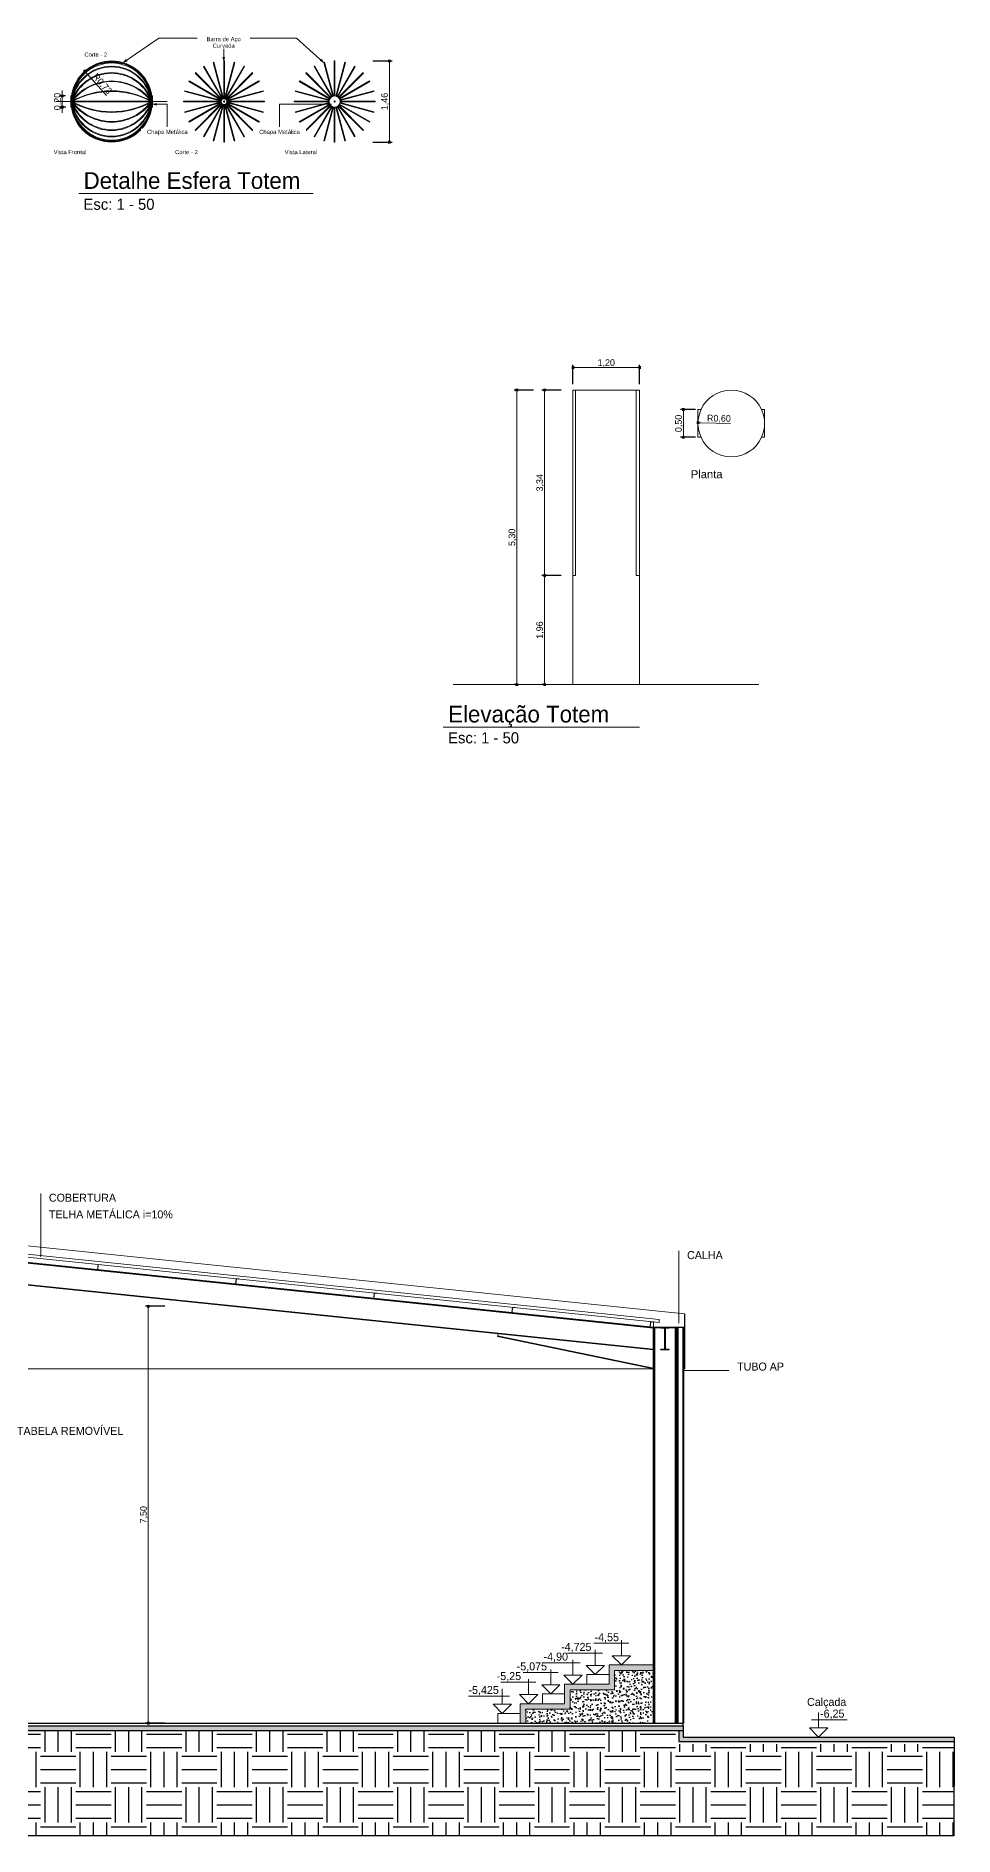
# Model space of a CAD drawing. Header units: millimetres. Extents: x 3006 to 6000, y 1661 to 3774.
# Drawn here: x 3915.96 to 3932.49, y 1800.54 to 1832.92 of the extents above; entities that cross this region are included whole.
import ezdxf

# ---------------------------------------------------------------- set-up
doc = ezdxf.new("R2010")
doc.units = ezdxf.units.MM
doc.header["$LTSCALE"] = 10
for name, color, linetype, lineweight in [('.10', 200, 'Continuous', 9), ('.15', 150, 'Continuous', 15), ('.20', 130, 'Continuous', 20), ('.25', 70, 'Continuous', 25), ('.40', 20, 'Continuous', 40), ('A-----TEP', 2, 'Continuous', 9), ('COTAS', 230, 'Continuous', 15), ('MARCAÇÕES', 230, 'Continuous', 15)]:
    doc.layers.add(name, color=color, linetype=linetype, lineweight=lineweight)
for name, color, linetype in [('.20 hachura', 185, 'Continuous'), ('ARQ-PIS', 11, 'Continuous'), ('ARQ-STR-CON', 7, 'Continuous'), ('ARQ-STR-MET', 3, 'Continuous'), ('ARQ-STR-MET-VIS', 153, 'Continuous'), ('Escrita', 34, 'Continuous')]:
    doc.layers.add(name, color=color, linetype=linetype)
doc.layers.add('Verde', color=7, linetype='Continuous', true_color=0x136734)
doc.styles.add('Texto Wilian', font='himalaya.ttf')
doc.dimstyles.new('Cota 1-75 Exter WMJ', dxfattribs={"dimtxt": 0.12, "dimasz": 0.05, "dimexe": 0.05, "dimexo": 0.1, "dimgap": 0.002, "dimtad": 1, "dimzin": 1, "dimtxsty": 'Texto Wilian', "dimblk": 'BOXFILLED', "dimcen": 2.5, "dimclrd": 230, "dimclre": 230, "dimclrt": 104, "dimazin": 0, "dimtfac": 1, "dimtix": 1, "dimtmove": 0, "dimatfit": 3, "dimfxl": 0.3, "dimfxlon": 1, "dimlwd": 20, "dimarcsym": 1})

# ---------------------------------------------------------------- blocks, each defined once
blk = doc.blocks.new('W410X46')
at = {"layer": 'ARQ-STR-MET'}
for p, q in [((0.0112, 0.07), (0, 0.07)), ((0, 0.07), (0, -0.07)), ((0.0112, 0.0035), (0.0112, 0.07)), ((0.3918, 0.0035), (0.0112, 0.0035)), ((0.403, 0.07), (0.3918, 0.07)), ((0.3918, 0.07), (0.3918, 0.0035)), ((0.403, -0.07), (0.403, 0.07)), ((0, -0.07), (0.0112, -0.07)), ((0.0112, -0.07), (0.0112, -0.0035)), ((0.0112, -0.0035), (0.3918, -0.0035)), ((0.3918, -0.0035), (0.3918, -0.07)), ((0.3918, -0.07), (0.403, -0.07))]:
    blk.add_line(p, q, dxfattribs=at)
blk = doc.blocks.new('_BoxFilled')
at = {"color": 0, "linetype": 'ByBlock', "lineweight": -2}
blk.add_line((-0.5, 0), (-1, 0), dxfattribs=at)
at = {"color": 0, "linetype": 'ByBlock'}
blk.add_solid([(-0.5, 0.5), (0.5, 0.5), (-0.5, -0.5), (0.5, -0.5)], dxfattribs=at)
blk = doc.blocks.new('*D504')
at = {"layer": 'COTAS', "color": 230, "lineweight": -2, "transparency": 16777216}
for p, q in [((3918.285, 1810.067), (3917.935, 1810.067)), ((3918.285, 1802.567), (3917.935, 1802.567))]:
    blk.add_line(p, q, dxfattribs=at)
at = {"layer": 'COTAS', "color": 230, "linetype": 'Continuous', "lineweight": 20, "transparency": 16777216}
blk.add_line((3917.985, 1802.617), (3917.985, 1810.017), dxfattribs=at)
at = {"layer": 'Defpoints', "color": 0, "transparency": 16777216}
for p in [(3917.985, 1810.067), (3919.485, 1810.067), (3919.485, 1802.567)]:
    blk.add_point(p, dxfattribs=at)
at = {"layer": 'COTAS', "color": 230, "lineweight": 20, "transparency": 16777216, "xscale": 0.05, "yscale": 0.05, "zscale": 0.05}
for p, rotation in [((3917.985, 1810.067), 90), ((3917.985, 1802.567), 270)]:
    blk.add_blockref('_BoxFilled', p, dxfattribs=dict(at, rotation=rotation))
at = {"layer": 'COTAS', "color": 104, "transparency": 16777216, "insert": (3917.908, 1806.317), "char_height": 0.12, "attachment_point": 5, "rotation": 90, "style": 'Texto Wilian'}
blk.add_mtext('7,50', dxfattribs=at)
blk = doc.blocks.new('*D770')
at = {"layer": 'COTAS', "color": 230, "lineweight": -2, "ltscale": 0.005, "transparency": 16777216}
for p, q in [((3916.491, 1831.843), (3916.384, 1831.843)), ((3916.501, 1831.643), (3916.384, 1831.643))]:
    blk.add_line(p, q, dxfattribs=at)
at = {"layer": 'COTAS', "color": 230, "linetype": 'Continuous', "lineweight": 20, "ltscale": 0.005, "transparency": 16777216}
for p, q in [((3916.434, 1831.893), (3916.434, 1831.943)), ((3916.434, 1831.643), (3916.434, 1831.843)), ((3916.434, 1831.593), (3916.434, 1831.543))]:
    blk.add_line(p, q, dxfattribs=at)
at = {"layer": 'Defpoints', "color": 0, "ltscale": 0.005, "transparency": 16777216}
for p in [(3916.434, 1831.843), (3916.591, 1831.843), (3916.601, 1831.643)]:
    blk.add_point(p, dxfattribs=at)
at = {"layer": 'COTAS', "color": 230, "lineweight": 20, "ltscale": 0.005, "transparency": 16777216, "xscale": 0.05, "yscale": 0.05, "zscale": 0.05}
for p, rotation in [((3916.434, 1831.843), 270), ((3916.434, 1831.643), 90)]:
    blk.add_blockref('_BoxFilled', p, dxfattribs=dict(at, rotation=rotation))
at = {"layer": 'COTAS', "color": 104, "ltscale": 0.005, "transparency": 16777216, "insert": (3916.357, 1831.743), "char_height": 0.12, "width": 0.5209, "attachment_point": 5, "rotation": 90, "style": 'Texto Wilian'}
blk.add_mtext('0,20', dxfattribs=at)
blk = doc.blocks.new('*D771')
at = {"layer": 'COTAS', "color": 230, "linetype": 'Continuous', "lineweight": 20, "ltscale": 0.005, "transparency": 16777216}
blk.add_line((3917.23, 1831.85), (3916.875, 1832.253), dxfattribs=at)
at = {"layer": 'Defpoints', "color": 0, "ltscale": 0.005, "transparency": 16777216}
for p in [(3916.842, 1832.291), (3917.325, 1831.743)]:
    blk.add_point(p, dxfattribs=at)
at = {"layer": 'COTAS', "color": 230, "lineweight": 20, "ltscale": 0.005, "transparency": 16777216, "xscale": 0.05, "yscale": 0.05, "zscale": 0.05, "rotation": 131.3899026238856}
blk.add_blockref('_BoxFilled', (3916.842, 1832.291), dxfattribs=at)
at = {"layer": 'COTAS', "color": 104, "ltscale": 0.005, "transparency": 16777216, "insert": (3917.15, 1832.057), "char_height": 0.12, "width": 0.5209, "attachment_point": 5, "rotation": 311.3899, "style": 'Texto Wilian'}
blk.add_mtext('R0,73', dxfattribs=at)
blk = doc.blocks.new('*D772')
at = {"layer": 'COTAS', "color": 230, "lineweight": -2, "ltscale": 0.005, "transparency": 16777216}
for p, q in [((3922.025, 1832.473), (3922.375, 1832.473)), ((3922.025, 1831.012), (3922.375, 1831.012))]:
    blk.add_line(p, q, dxfattribs=at)
at = {"layer": 'COTAS', "color": 230, "linetype": 'Continuous', "lineweight": 20, "ltscale": 0.005, "transparency": 16777216}
blk.add_line((3922.325, 1831.062), (3922.325, 1832.423), dxfattribs=at)
at = {"layer": 'Defpoints', "color": 0, "ltscale": 0.005, "transparency": 16777216}
for p in [(3921.345, 1832.473), (3922.325, 1832.473), (3921.345, 1831.012)]:
    blk.add_point(p, dxfattribs=at)
at = {"layer": 'COTAS', "color": 230, "lineweight": 20, "ltscale": 0.005, "transparency": 16777216, "xscale": 0.05, "yscale": 0.05, "zscale": 0.05}
for p, rotation in [((3922.325, 1832.473), 90), ((3922.325, 1831.012), 270)]:
    blk.add_blockref('_BoxFilled', p, dxfattribs=dict(at, rotation=rotation))
at = {"layer": 'COTAS', "color": 104, "ltscale": 0.005, "transparency": 16777216, "insert": (3922.248, 1831.743), "char_height": 0.12, "width": 0.5209, "attachment_point": 5, "rotation": 90, "style": 'Texto Wilian'}
blk.add_mtext('1,46', dxfattribs=at)
blk = doc.blocks.new('*D773')
at = {"layer": 'COTAS', "color": 230, "lineweight": -2, "ltscale": 0.005, "transparency": 16777216}
for p, q in [((3924.919, 1826.552), (3924.569, 1826.552)), ((3924.625, 1821.252), (3924.569, 1821.252))]:
    blk.add_line(p, q, dxfattribs=at)
at = {"layer": 'COTAS', "color": 230, "linetype": 'Continuous', "lineweight": 20, "ltscale": 0.005, "transparency": 16777216}
blk.add_line((3924.619, 1826.502), (3924.619, 1821.302), dxfattribs=at)
at = {"layer": 'Defpoints', "color": 0, "ltscale": 0.005, "transparency": 16777216}
for p in [(3925.63, 1826.552), (3924.619, 1821.252), (3924.725, 1821.252)]:
    blk.add_point(p, dxfattribs=at)
at = {"layer": 'COTAS', "color": 230, "lineweight": 20, "ltscale": 0.005, "transparency": 16777216, "xscale": 0.05, "yscale": 0.05, "zscale": 0.05}
for p, rotation in [((3924.619, 1826.552), 90), ((3924.619, 1821.252), 270)]:
    blk.add_blockref('_BoxFilled', p, dxfattribs=dict(at, rotation=rotation))
at = {"layer": 'COTAS', "color": 104, "ltscale": 0.005, "transparency": 16777216, "insert": (3924.542, 1823.902), "char_height": 0.12, "width": 1.30224, "attachment_point": 5, "rotation": 90, "style": 'Texto Wilian'}
blk.add_mtext('5,30', dxfattribs=at)
blk = doc.blocks.new('*D774')
at = {"layer": 'COTAS', "color": 230, "lineweight": -2, "ltscale": 0.005, "transparency": 16777216}
for p, q in [((3925.419, 1826.552), (3925.069, 1826.552)), ((3925.419, 1823.215), (3925.069, 1823.215))]:
    blk.add_line(p, q, dxfattribs=at)
at = {"layer": 'COTAS', "color": 230, "linetype": 'Continuous', "lineweight": 20, "ltscale": 0.005, "transparency": 16777216}
blk.add_line((3925.119, 1826.502), (3925.119, 1823.265), dxfattribs=at)
at = {"layer": 'Defpoints', "color": 0, "ltscale": 0.005, "transparency": 16777216}
for p in [(3925.63, 1826.552), (3925.119, 1823.215), (3925.63, 1823.215)]:
    blk.add_point(p, dxfattribs=at)
at = {"layer": 'COTAS', "color": 230, "lineweight": 20, "ltscale": 0.005, "transparency": 16777216, "xscale": 0.05, "yscale": 0.05, "zscale": 0.05}
for p, rotation in [((3925.119, 1826.552), 90), ((3925.119, 1823.215), 270)]:
    blk.add_blockref('_BoxFilled', p, dxfattribs=dict(at, rotation=rotation))
at = {"layer": 'COTAS', "color": 104, "ltscale": 0.005, "transparency": 16777216, "insert": (3925.042, 1824.884), "char_height": 0.12, "width": 1.30224, "attachment_point": 5, "rotation": 90, "style": 'Texto Wilian'}
blk.add_mtext('3,34', dxfattribs=at)
blk = doc.blocks.new('*D775')
at = {"layer": 'COTAS', "color": 230, "lineweight": -2, "ltscale": 0.005, "transparency": 16777216}
for p, q in [((3925.419, 1823.215), (3925.069, 1823.215)), ((3925.125, 1821.252), (3925.069, 1821.252))]:
    blk.add_line(p, q, dxfattribs=at)
at = {"layer": 'COTAS', "color": 230, "linetype": 'Continuous', "lineweight": 20, "ltscale": 0.005, "transparency": 16777216}
blk.add_line((3925.119, 1823.165), (3925.119, 1821.302), dxfattribs=at)
at = {"layer": 'Defpoints', "color": 0, "ltscale": 0.005, "transparency": 16777216}
for p in [(3925.63, 1823.215), (3925.119, 1821.252), (3925.225, 1821.252)]:
    blk.add_point(p, dxfattribs=at)
at = {"layer": 'COTAS', "color": 230, "lineweight": 20, "ltscale": 0.005, "transparency": 16777216, "xscale": 0.05, "yscale": 0.05, "zscale": 0.05}
for p, rotation in [((3925.119, 1823.215), 90), ((3925.119, 1821.252), 270)]:
    blk.add_blockref('_BoxFilled', p, dxfattribs=dict(at, rotation=rotation))
at = {"layer": 'COTAS', "color": 104, "ltscale": 0.005, "transparency": 16777216, "insert": (3925.042, 1822.234), "char_height": 0.12, "width": 1.30224, "attachment_point": 5, "rotation": 90, "style": 'Texto Wilian'}
blk.add_mtext('1,96', dxfattribs=at)
blk = doc.blocks.new('*D776')
at = {"layer": 'COTAS', "color": 230, "lineweight": -2, "ltscale": 0.005, "transparency": 16777216}
for p, q in [((3925.63, 1826.658), (3925.63, 1827.008)), ((3926.83, 1826.658), (3926.83, 1827.008))]:
    blk.add_line(p, q, dxfattribs=at)
at = {"layer": 'COTAS', "color": 230, "linetype": 'Continuous', "lineweight": 20, "ltscale": 0.005, "transparency": 16777216}
blk.add_line((3925.68, 1826.958), (3926.78, 1826.958), dxfattribs=at)
at = {"layer": 'Defpoints', "color": 0, "ltscale": 0.005, "transparency": 16777216}
for p in [(3926.83, 1826.958), (3925.63, 1826.552), (3926.83, 1826.552)]:
    blk.add_point(p, dxfattribs=at)
at = {"layer": 'COTAS', "color": 230, "lineweight": 20, "ltscale": 0.005, "transparency": 16777216, "xscale": 0.05, "yscale": 0.05, "zscale": 0.05, "rotation": 180}
blk.add_blockref('_BoxFilled', (3925.63, 1826.958), dxfattribs=at)
at = {"layer": 'COTAS', "color": 230, "lineweight": 20, "ltscale": 0.005, "transparency": 16777216, "xscale": 0.05, "yscale": 0.05, "zscale": 0.05}
blk.add_blockref('_BoxFilled', (3926.83, 1826.958), dxfattribs=at)
at = {"layer": 'COTAS', "color": 104, "ltscale": 0.005, "transparency": 16777216, "insert": (3926.23, 1827.035), "char_height": 0.12, "width": 1.30224, "attachment_point": 5, "style": 'Texto Wilian'}
blk.add_mtext('1,20', dxfattribs=at)
blk = doc.blocks.new('*D777')
at = {"layer": 'COTAS', "color": 230, "lineweight": -2, "ltscale": 0.005, "transparency": 16777216}
for p, q in [((3927.836, 1826.202), (3927.568, 1826.202)), ((3927.836, 1825.702), (3927.568, 1825.702))]:
    blk.add_line(p, q, dxfattribs=at)
at = {"layer": 'COTAS', "color": 230, "linetype": 'Continuous', "lineweight": 20, "ltscale": 0.005, "transparency": 16777216}
blk.add_line((3927.618, 1826.152), (3927.618, 1825.752), dxfattribs=at)
at = {"layer": 'Defpoints', "color": 0, "ltscale": 0.005, "transparency": 16777216}
for p in [(3927.936, 1826.202), (3927.618, 1825.702), (3927.936, 1825.702)]:
    blk.add_point(p, dxfattribs=at)
at = {"layer": 'COTAS', "color": 230, "lineweight": 20, "ltscale": 0.005, "transparency": 16777216, "xscale": 0.05, "yscale": 0.05, "zscale": 0.05}
for p, rotation in [((3927.618, 1826.202), 90), ((3927.618, 1825.702), 270)]:
    blk.add_blockref('_BoxFilled', p, dxfattribs=dict(at, rotation=rotation))
at = {"layer": 'COTAS', "color": 104, "ltscale": 0.005, "transparency": 16777216, "insert": (3927.541, 1825.952), "char_height": 0.12, "width": 1.30224, "attachment_point": 5, "rotation": 90, "style": 'Texto Wilian'}
blk.add_mtext('0,50', dxfattribs=at)
blk = doc.blocks.new('*D778')
at = {"layer": 'COTAS', "color": 230, "linetype": 'Continuous', "lineweight": 20, "ltscale": 0.005, "transparency": 16777216}
blk.add_line((3928.468, 1825.953), (3927.931, 1825.965), dxfattribs=at)
at = {"layer": 'Defpoints', "color": 0, "ltscale": 0.005, "transparency": 16777216}
for p in [(3927.881, 1825.966), (3928.481, 1825.952)]:
    blk.add_point(p, dxfattribs=at)
at = {"layer": 'COTAS', "color": 230, "lineweight": 20, "ltscale": 0.005, "transparency": 16777216, "xscale": 0.05, "yscale": 0.05, "zscale": 0.05, "rotation": 178.6961051940499}
blk.add_blockref('_BoxFilled', (3927.881, 1825.966), dxfattribs=at)
at = {"layer": 'COTAS', "color": 104, "ltscale": 0.005, "transparency": 16777216, "insert": (3928.258, 1826.034), "char_height": 0.12, "width": 1.30224, "attachment_point": 5, "rotation": 358.6961, "style": 'Texto Wilian'}
blk.add_mtext('R0,60', dxfattribs=at)

msp = doc.modelspace()

# ---------------------------------------------------------------- hatches: boundary and pattern name
at = {"layer": '.20 hachura'}
h = msp.add_hatch(color=185, dxfattribs=at)
h.dxf.hatch_style = 1
h.paths.add_polyline_path([(3926.28, 1803.617), (3927.08, 1803.617), (3927.08, 1803.517), (3926.38, 1803.517), (3926.38, 1803.167), (3925.58, 1803.167), (3925.58, 1802.817), (3924.78, 1802.817), (3924.78, 1802.567), (3924.68, 1802.567), (3924.68, 1802.917), (3925.48, 1802.917), (3925.48, 1803.267), (3926.28, 1803.267)])
h = msp.add_hatch(dxfattribs=at)
h.set_pattern_fill('AR-CONC', color=185, scale=0.001)
h.paths.add_polyline_path([(3925.58, 1803.167), (3926.38, 1803.167), (3926.38, 1803.517), (3927.08, 1803.517), (3927.08, 1802.567), (3924.78, 1802.567), (3924.78, 1802.817), (3925.58, 1802.817)])
at = {"layer": '.20 hachura', "true_color": 0xc2a3a3}
h = msp.add_hatch(dxfattribs=at)
h.set_pattern_fill('EARTH', color=253, scale=0.1)
h.paths.add_polyline_path([(3927.535, 1802.187), (3927.535, 1802.437), (3902.485, 1802.437), (3902.485, 1802.187), (3897.48, 1802.187), (3897.48, 1800.537), (3932.49, 1800.537), (3932.49, 1802.187)])
at = {"layer": 'Verde', "lineweight": 9}
msp.add_hatch(color=106, dxfattribs=at).paths.add_polyline_path([(3927.535, 1802.437), (3927.536, 1802.237), (3932.491, 1802.237), (3932.491, 1802.317), (3927.616, 1802.317), (3927.615, 1802.517), (3902.405, 1802.517), (3902.405, 1802.267), (3897.48, 1802.267), (3897.48, 1802.187), (3902.485, 1802.187), (3902.485, 1802.437)])

# ---------------------------------------------------------------- linework, layer by layer
at = {"layer": '.10'}
for p, q in [((3926.28, 1803.617), (3926.28, 1803.267)), ((3926.28, 1803.617), (3927.08, 1803.617)), ((3925.48, 1803.267), (3925.48, 1802.917)), ((3925.48, 1803.267), (3926.28, 1803.267)), ((3925.88, 1803.442), (3925.88, 1803.267)), ((3925.88, 1803.442), (3926.28, 1803.442)), ((3926.38, 1803.517), (3926.38, 1803.167)), ((3926.38, 1803.517), (3927.08, 1803.517)), ((3924.68, 1802.917), (3924.68, 1802.567)), ((3924.68, 1802.917), (3925.48, 1802.917)), ((3925.08, 1803.092), (3925.08, 1802.917)), ((3925.08, 1803.092), (3925.48, 1803.092)), ((3925.58, 1803.167), (3925.58, 1802.817)), ((3925.58, 1803.167), (3926.38, 1803.167)), ((3924.28, 1802.742), (3924.28, 1802.567)), ((3924.28, 1802.742), (3924.68, 1802.742)), ((3924.78, 1802.817), (3924.78, 1802.567)), ((3924.78, 1802.817), (3925.58, 1802.817))]:
    msp.add_line(p, q, dxfattribs=at)
at = {"layer": '.15', "color": 150, "lineweight": 15}
for p, q in [((3919.156, 1832.434), (3919.168, 1832.438)), ((3919.342, 1832.46), (3919.354, 1832.46)), ((3919.528, 1832.438), (3919.54, 1832.434)), ((3918.723, 1832.096), (3918.73, 1832.107)), ((3918.836, 1832.246), (3918.845, 1832.255)), ((3918.984, 1832.361), (3918.995, 1832.367)), ((3919.702, 1832.367), (3919.712, 1832.361)), ((3919.851, 1832.255), (3919.86, 1832.246)), ((3919.967, 1832.107), (3919.973, 1832.096)), ((3916.325, 1831.743), (3918.325, 1831.743)), ((3916.604, 1831.791), (3916.601, 1831.791)), ((3918.046, 1831.791), (3918.048, 1831.791)), ((3918.63, 1831.736), (3918.63, 1831.749)), ((3918.653, 1831.922), (3918.656, 1831.934)), ((3920.04, 1831.934), (3920.043, 1831.922)), ((3920.066, 1831.749), (3920.066, 1831.736)), ((3916.604, 1831.694), (3916.601, 1831.694)), ((3918.046, 1831.694), (3918.048, 1831.694)), ((3918.656, 1831.551), (3918.653, 1831.563)), ((3920.043, 1831.563), (3920.04, 1831.551)), ((3918.73, 1831.378), (3918.723, 1831.389)), ((3918.845, 1831.231), (3918.836, 1831.24)), ((3918.995, 1831.118), (3918.984, 1831.124)), ((3919.712, 1831.124), (3919.702, 1831.118)), ((3919.86, 1831.24), (3919.851, 1831.231)), ((3919.973, 1831.389), (3919.967, 1831.378)), ((3919.168, 1831.048), (3919.156, 1831.051)), ((3919.354, 1831.025), (3919.342, 1831.025)), ((3919.54, 1831.051), (3919.528, 1831.048)), ((3923.474, 1821.252), (3928.974, 1821.252)), ((3927.64, 1809.931), (3914.985, 1811.239)), ((3927.185, 1809.827), (3914.985, 1811.088)), ((3927.18, 1809.777), (3914.985, 1811.038)), ((3927.08, 1809.788), (3927.08, 1809.689)), ((3927.18, 1809.777), (3927.185, 1809.827)), ((3924.271, 1809.522), (3924.281, 1809.571))]:
    msp.add_line(p, q, dxfattribs=at)
for points in [[(3919.329, 1831.789), (3919.153, 1832.446), (3919.165, 1832.45), (3919.341, 1831.792)], [(3919.342, 1831.792), (3919.342, 1832.473), (3919.354, 1832.473), (3919.354, 1831.792)], [(3919.355, 1831.792), (3919.531, 1832.45), (3919.543, 1832.446), (3919.367, 1831.789)], [(3919.302, 1831.762), (3918.713, 1832.102), (3918.719, 1832.113), (3919.308, 1831.773)], [(3919.309, 1831.773), (3918.827, 1832.255), (3918.836, 1832.263), (3919.317, 1831.782)], [(3919.318, 1831.783), (3918.978, 1832.372), (3918.988, 1832.378), (3919.329, 1831.789)], [(3919.368, 1831.789), (3919.708, 1832.378), (3919.719, 1832.372), (3919.378, 1831.783)], [(3919.379, 1831.782), (3919.86, 1832.263), (3919.869, 1832.255), (3919.388, 1831.773)], [(3919.388, 1831.773), (3919.977, 1832.113), (3919.984, 1832.102), (3919.394, 1831.762)], [(3916.601, 1831.843), (3916.591, 1831.843), (3916.591, 1831.643), (3916.601, 1831.643)], [(3918.048, 1831.749), (3916.601, 1831.749), (3916.601, 1831.736), (3918.048, 1831.736)], [(3918.048, 1831.843), (3918.058, 1831.843), (3918.058, 1831.643), (3918.048, 1831.643)], [(3919.299, 1831.736), (3918.618, 1831.736), (3918.618, 1831.749), (3919.299, 1831.749)], [(3919.299, 1831.749), (3918.641, 1831.926), (3918.644, 1831.938), (3919.302, 1831.762)], [(3919.302, 1831.724), (3918.644, 1831.548), (3918.641, 1831.56), (3919.299, 1831.736)], [(3919.394, 1831.762), (3920.052, 1831.938), (3920.055, 1831.926), (3919.398, 1831.749)], [(3919.398, 1831.736), (3920.055, 1831.56), (3920.052, 1831.548), (3919.394, 1831.724)], [(3919.398, 1831.749), (3920.078, 1831.749), (3920.078, 1831.736), (3919.398, 1831.736)], [(3919.308, 1831.712), (3918.719, 1831.372), (3918.713, 1831.383), (3919.302, 1831.723)], [(3919.317, 1831.703), (3918.836, 1831.222), (3918.827, 1831.231), (3919.309, 1831.712)], [(3919.329, 1831.697), (3918.988, 1831.107), (3918.978, 1831.113), (3919.318, 1831.703)], [(3919.341, 1831.693), (3919.165, 1831.036), (3919.153, 1831.039), (3919.329, 1831.696)], [(3919.354, 1831.693), (3919.354, 1831.012), (3919.342, 1831.012), (3919.342, 1831.693)], [(3919.367, 1831.696), (3919.543, 1831.039), (3919.531, 1831.036), (3919.355, 1831.693)], [(3919.378, 1831.703), (3919.719, 1831.113), (3919.708, 1831.107), (3919.368, 1831.697)], [(3919.388, 1831.712), (3919.869, 1831.231), (3919.86, 1831.222), (3919.379, 1831.703)], [(3919.394, 1831.723), (3919.984, 1831.383), (3919.977, 1831.372), (3919.388, 1831.712)], [(3917.12, 1810.716), (3917.121, 1810.719), (3917.074, 1810.724), (3917.084, 1810.818), (3917.13, 1810.813), (3917.131, 1810.816), (3917.081, 1810.821), (3917.071, 1810.721)], [(3919.607, 1810.459), (3919.608, 1810.462), (3919.561, 1810.467), (3919.57, 1810.561), (3919.617, 1810.556), (3919.617, 1810.559), (3919.568, 1810.564), (3919.557, 1810.464)], [(3922.094, 1810.202), (3922.094, 1810.205), (3922.048, 1810.21), (3922.057, 1810.304), (3922.104, 1810.299), (3922.104, 1810.302), (3922.054, 1810.307), (3922.044, 1810.207)], [(3924.581, 1809.945), (3924.581, 1809.948), (3924.534, 1809.953), (3924.544, 1810.047), (3924.591, 1810.042), (3924.591, 1810.045), (3924.541, 1810.05), (3924.531, 1809.95)], [(3927.067, 1809.688), (3927.068, 1809.691), (3927.021, 1809.696), (3927.031, 1809.79), (3927.077, 1809.785), (3927.078, 1809.788), (3927.028, 1809.793), (3927.018, 1809.693)]]:
    msp.add_lwpolyline(points, close=True, dxfattribs=at)
for points in [[(3921.307, 1831.837), (3921.144, 1832.446), (3921.156, 1832.45), (3921.319, 1831.841)], [(3921.333, 1831.842), (3921.333, 1832.473), (3921.345, 1832.473), (3921.345, 1831.842)], [(3921.359, 1831.841), (3921.522, 1832.45), (3921.534, 1832.446), (3921.371, 1831.837)], [(3921.249, 1831.787), (3920.703, 1832.102), (3920.71, 1832.113), (3921.256, 1831.798)], [(3921.264, 1831.809), (3920.818, 1832.255), (3920.827, 1832.263), (3921.273, 1831.818)], [(3921.284, 1831.826), (3920.968, 1832.372), (3920.979, 1832.378), (3921.295, 1831.832)], [(3921.384, 1831.832), (3921.699, 1832.378), (3921.71, 1832.372), (3921.394, 1831.826)], [(3921.405, 1831.818), (3921.851, 1832.263), (3921.86, 1832.255), (3921.414, 1831.809)], [(3921.422, 1831.798), (3921.968, 1832.113), (3921.975, 1832.102), (3921.429, 1831.787)], [(3921.239, 1831.736), (3920.609, 1831.736), (3920.609, 1831.749), (3921.239, 1831.749)], [(3921.241, 1831.762), (3920.632, 1831.926), (3920.635, 1831.938), (3921.244, 1831.775)], [(3921.434, 1831.775), (3922.043, 1831.938), (3922.046, 1831.926), (3921.437, 1831.762)], [(3921.439, 1831.749), (3922.069, 1831.749), (3922.069, 1831.736), (3921.439, 1831.736)], [(3921.244, 1831.711), (3920.635, 1831.548), (3920.632, 1831.56), (3921.241, 1831.723)], [(3921.256, 1831.687), (3920.71, 1831.372), (3920.703, 1831.383), (3921.249, 1831.698)], [(3921.273, 1831.668), (3920.827, 1831.222), (3920.818, 1831.231), (3921.264, 1831.677)], [(3921.295, 1831.653), (3920.979, 1831.107), (3920.968, 1831.113), (3921.284, 1831.659)], [(3921.319, 1831.645), (3921.156, 1831.036), (3921.144, 1831.039), (3921.307, 1831.648)], [(3921.345, 1831.643), (3921.345, 1831.012), (3921.333, 1831.012), (3921.333, 1831.643)], [(3921.371, 1831.648), (3921.534, 1831.039), (3921.522, 1831.036), (3921.359, 1831.645)], [(3921.394, 1831.659), (3921.71, 1831.113), (3921.699, 1831.107), (3921.384, 1831.653)], [(3921.414, 1831.677), (3921.86, 1831.231), (3921.851, 1831.222), (3921.405, 1831.668)], [(3921.429, 1831.698), (3921.975, 1831.383), (3921.968, 1831.372), (3921.422, 1831.687)], [(3921.437, 1831.723), (3922.046, 1831.56), (3922.043, 1831.548), (3921.434, 1831.711)], [(3926.83, 1821.252), (3926.83, 1826.552), (3925.63, 1826.552), (3925.63, 1821.252)], [(3925.63, 1823.215), (3925.678, 1823.215), (3925.678, 1826.552)], [(3926.83, 1823.215), (3926.769, 1823.215), (3926.769, 1826.552)], [(3927.936, 1825.702), (3927.881, 1825.702), (3927.881, 1826.202), (3927.936, 1826.202)], [(3929.027, 1825.702), (3929.081, 1825.702), (3929.081, 1826.202), (3929.027, 1826.202)]]:
    msp.add_lwpolyline(points, dxfattribs=at)
for centre, radius in [((3919.348, 1831.743), 0.01), ((3921.339, 1831.743), 0.1), ((3921.339, 1831.743), 0.01)]:
    msp.add_circle(centre, radius, dxfattribs=at)
for centre, radius, start, end in [((3917.325, 1831.743), 0.73, 7.8702, 172.1298), ((3917.325, 1831.726), 0.724, 1.8216, 178.1784), ((3917.325, 1831.726), 0.711, 11.1727, 168.8273), ((3917.325, 1831.743), 0.718, 20.3092, 159.6908), ((3917.325, 1831.648), 0.73, 7.9576, 172.0424), ((3917.325, 1831.498), 0.766, 19.1518, 160.8482), ((3917.325, 1831.213), 0.9, 36.5409, 143.4591), ((3917.325, 1831.648), 0.718, 12.9938, 167.0062), ((3917.325, 1831.498), 0.753, 22.195, 157.805), ((3917.325, 1831.213), 0.888, 38.3483, 141.6517), ((3917.325, 1830.457), 1.48, 60.7459, 119.2541), ((3917.325, 1833.028), 1.48, 240.7459, 299.2541), ((3917.325, 1832.273), 0.9, 216.5409, 323.4591), ((3917.325, 1831.988), 0.766, 199.1518, 340.8482), ((3917.325, 1831.838), 0.73, 187.9576, 352.0424), ((3917.325, 1831.759), 0.724, 181.8216, 358.1784), ((3917.325, 1830.457), 1.468, 61.6292, 118.3708), ((3917.325, 1833.028), 1.468, 241.6292, 298.3708), ((3919.348, 1831.743), 0.1, 168.5833, 176.4167), ((3919.348, 1831.743), 0.1, 183.5833, 191.4167), ((3919.348, 1831.743), 0.1, 153.5833, 161.4167), ((3919.348, 1831.743), 0.1, 138.5833, 146.4167), ((3919.348, 1831.743), 0.1, 123.5833, 131.4167), ((3919.348, 1831.743), 0.1, 108.5833, 116.4167), ((3919.348, 1831.743), 0.1, 93.5833, 101.4167), ((3919.348, 1831.743), 0.1, 78.5833, 86.4167), ((3919.348, 1831.743), 0.1, 63.5833, 71.4167), ((3919.348, 1831.743), 0.1, 48.5833, 56.4167), ((3919.348, 1831.743), 0.1, 33.5833, 41.4167), ((3919.348, 1831.743), 0.1, 18.5833, 26.4167), ((3919.348, 1831.743), 0.1, 3.5833, 11.4167), ((3919.348, 1831.743), 0.1, 348.5833, 356.4167), ((3917.325, 1831.743), 0.73, 187.8702, 352.1298), ((3917.325, 1831.838), 0.718, 192.9938, 347.0062), ((3917.325, 1831.988), 0.753, 202.195, 337.805), ((3917.325, 1831.759), 0.711, 191.1727, 348.8273), ((3917.325, 1832.273), 0.888, 218.3483, 321.6517), ((3917.325, 1831.743), 0.718, 200.3092, 339.6908), ((3919.348, 1831.743), 0.1, 198.5833, 206.4167), ((3919.348, 1831.743), 0.1, 213.5833, 221.4167), ((3919.348, 1831.743), 0.1, 228.5833, 236.4167), ((3919.348, 1831.743), 0.1, 243.5833, 251.4167), ((3919.348, 1831.743), 0.1, 258.5833, 266.4167), ((3919.348, 1831.743), 0.1, 273.5833, 281.4167), ((3919.348, 1831.743), 0.1, 288.5833, 296.4167), ((3919.348, 1831.743), 0.1, 303.5833, 311.4167), ((3919.348, 1831.743), 0.1, 318.5833, 326.4167), ((3919.348, 1831.743), 0.1, 333.5833, 341.4167), ((3928.481, 1825.952), 0.6, 24.6243, 155.3757), ((3928.481, 1825.952), 0.6, 155.3757, 204.6243), ((3928.481, 1825.952), 0.6, 335.3757, 24.6243), ((3928.481, 1825.952), 0.6, 204.6243, 335.3757)]:
    msp.add_arc(centre, radius, start, end, dxfattribs=at)
at = {"layer": '.20', "color": 130, "lineweight": 20}
for p, q in [((3927.08, 1809.676), (3914.985, 1810.926)), ((3927.08, 1809.282), (3914.985, 1810.532)), ((3927.08, 1809.293), (3914.986, 1810.543)), ((3927.08, 1808.942), (3924.271, 1809.522)), ((3927.08, 1808.954), (3924.273, 1809.533)), ((3927.08, 1808.942), (3902.89, 1808.942))]:
    msp.add_line(p, q, dxfattribs=at)
at = {"layer": '.20 hachura', "color": 253, "true_color": 0xc2a3a3}
for p, q in [((3902.485, 1802.437), (3927.535, 1802.437)), ((3927.535, 1802.437), (3927.536, 1802.237)), ((3927.615, 1802.517), (3927.615, 1802.567)), ((3927.615, 1802.517), (3927.616, 1802.317)), ((3927.616, 1802.317), (3932.491, 1802.317)), ((3927.536, 1802.237), (3932.491, 1802.237))]:
    msp.add_line(p, q, dxfattribs=at)
msp.add_lwpolyline([(3932.491, 1802.317), (3932.49, 1800.537), (3897.48, 1800.537), (3897.48, 1802.317), (3902.355, 1802.317), (3902.355, 1802.437), (3927.615, 1802.437)], dxfattribs=at)
at = {"layer": '.25', "color": 70, "lineweight": 25}
for p, q in [((3927.64, 1809.931), (3927.64, 1809.689)), ((3927.08, 1809.689), (3927.64, 1809.689)), ((3927.08, 1809.687), (3927.49, 1809.687)), ((3927.64, 1809.689), (3927.64, 1808.942))]:
    msp.add_line(p, q, dxfattribs=at)
at = {"layer": '.40', "color": 20, "lineweight": 40}
for p, q in [((3927.08, 1809.687), (3927.08, 1802.567)), ((3927.094, 1809.687), (3927.094, 1802.567)), ((3927.475, 1809.687), (3927.475, 1802.567)), ((3927.49, 1809.687), (3927.49, 1802.567)), ((3927.515, 1809.689), (3927.515, 1802.567)), ((3927.615, 1809.689), (3927.615, 1802.567))]:
    msp.add_line(p, q, dxfattribs=at)
at = {"layer": 'A-----TEP', "color": 10}
for q in [(3921.225, 1831.71), (3921.225, 1831.678)]:
    msp.add_line((3921.285, 1831.694), q, dxfattribs=at)
at = {"layer": 'ARQ-PIS'}
msp.add_line((3902.89, 1802.567), (3927.615, 1802.567), dxfattribs=at)
at = {"layer": 'ARQ-STR-CON'}
msp.add_line((3902.405, 1802.517), (3927.615, 1802.517), dxfattribs=at)
at = {"layer": 'ARQ-STR-MET-VIS'}
msp.add_line((3927.08, 1809.687), (3914.985, 1810.937), dxfattribs=at)
at = {"layer": 'COTAS', "ltscale": 0.005}
for p, q in [((3917.543, 1832.452), (3918.177, 1832.882)), ((3918.177, 1832.882), (3918.963, 1832.882)), ((3919.342, 1832.482), (3919.342, 1832.797)), ((3920.653, 1832.882), (3919.72, 1832.882)), ((3921.136, 1832.452), (3920.653, 1832.882)), ((3917.543, 1832.452), (3917.584, 1832.499)), ((3917.543, 1832.452), (3917.602, 1832.472)), ((3919.342, 1832.482), (3919.325, 1832.542)), ((3919.342, 1832.482), (3919.358, 1832.542)), ((3921.136, 1832.452), (3921.08, 1832.479)), ((3921.136, 1832.452), (3921.102, 1832.503)), ((3918.071, 1831.694), (3918.131, 1831.71)), ((3918.071, 1831.694), (3918.131, 1831.678)), ((3918.071, 1831.694), (3918.327, 1831.694)), ((3918.327, 1831.694), (3918.327, 1831.288)), ((3920.347, 1831.694), (3920.347, 1831.288)), ((3921.285, 1831.694), (3920.347, 1831.694))]:
    msp.add_line(p, q, dxfattribs=at)
at = {"layer": 'MARCAÇÕES'}
for p, q in [((3926.635, 1804.004), (3926.004, 1804.004)), ((3926.031, 1803.606), (3926.031, 1803.884)), ((3926.503, 1803.781), (3926.503, 1804.059)), ((3925.763, 1803.654), (3925.132, 1803.654)), ((3926.163, 1803.829), (3925.532, 1803.829)), ((3925.631, 1803.431), (3925.631, 1803.709)), ((3924.963, 1803.304), (3924.332, 1803.304)), ((3925.363, 1803.479), (3924.732, 1803.479)), ((3924.831, 1803.081), (3924.831, 1803.359)), ((3925.231, 1803.256), (3925.231, 1803.534)), ((3924.49, 1803.053), (3923.75, 1803.053)), ((3924.358, 1802.906), (3924.358, 1803.184)), ((3929.922, 1802.628), (3930.566, 1802.628)), ((3930.053, 1802.481), (3930.053, 1802.759))]:
    msp.add_line(p, q, dxfattribs=at)
for points in [[(3926.031, 1803.442), (3925.867, 1803.606), (3926.196, 1803.606)], [(3926.503, 1803.617), (3926.339, 1803.781), (3926.667, 1803.781)], [(3925.231, 1803.092), (3925.067, 1803.256), (3925.396, 1803.256)], [(3925.631, 1803.267), (3925.467, 1803.431), (3925.796, 1803.431)], [(3924.831, 1802.917), (3924.667, 1803.081), (3924.996, 1803.081)], [(3924.358, 1802.742), (3924.194, 1802.906), (3924.523, 1802.906)], [(3930.053, 1802.317), (3930.218, 1802.481), (3929.889, 1802.481)]]:
    msp.add_lwpolyline(points, close=True, dxfattribs=at)
at = {"layer": 'Verde', "color": 106, "lineweight": 9}
for p, q in [((3916.732, 1830.087), (3920.952, 1830.087)), ((3923.296, 1820.487), (3926.828, 1820.487))]:
    msp.add_line(p, q, dxfattribs=at)

# ---------------------------------------------------------------- block references
at = {"layer": '.25', "color": 70, "lineweight": 25, "xscale": -1, "rotation": 270}
msp.add_blockref('W410X46', (3927.285, 1809.282), dxfattribs=at)

# ---------------------------------------------------------------- texts
at = {"layer": 'Escrita', "style": 'Texto Wilian'}
for s, p in [('COBERTURA', (3916.195, 1811.949)), ('TELHA METÁLICA i=10%%%', (3916.195, 1811.649)), ('CALHA', (3927.685, 1810.916)), ('TUBO AP', (3928.585, 1808.911)), ('TABELA REMOVÍVEL', (3915.62, 1807.754)), ('-4,725', (3925.417, 1803.867)), ('-4,55', (3926.02, 1804.042)), ('-5,075', (3924.617, 1803.517)), ('-4,90', (3925.102, 1803.692)), ('-5,425', (3923.749, 1803.092)), ('-5,25', (3924.258, 1803.342)), ('Calçada ', (3929.845, 1802.877)), ('-6,25', (3930.079, 1802.667))]:
    msp.add_text(s, height=0.144, dxfattribs=at).set_placement(p)
at = {"layer": 'Escrita', "attachment_point": 1, "style": 'Texto Wilian'}
for s, insert, char_height, width in [('{\\C50;Detalhe Esfera Totem }', (3916.82, 1830.472), 0.3, 7.44131), ('{\\C50;Esc: 1 - 50}', (3916.818, 1829.995), 0.2, 3.14298), ('{\\C50;Elevação Totem }', (3923.384, 1820.872), 0.3, 7.44131), ('{\\C50;Esc: 1 - 50}', (3923.382, 1820.395), 0.2, 3.14298)]:
    msp.add_mtext(s, dxfattribs=dict(at, insert=insert, char_height=char_height, width=width))
at = {"layer": 'Escrita', "insert": (3928.038, 1825.11), "char_height": 0.144, "width": 0.5805, "attachment_point": 2, "line_spacing_factor": 0.938532, "style": 'Texto Wilian', "bg_fill": 3, "box_fill_scale": 1.25, "bg_fill_color": 0, "bg_fill_transparency": 7280153}
msp.add_mtext('\\fArial|b0|i0|c0|p34|;Planta', dxfattribs=at)

# ---------------------------------------------------------------- dimensions: what is measured, and where the dimension line sits
at = {"layer": 'COTAS', "ltscale": 0.005}
for center, mpoint, picture, middle in [((3917.325, 1831.743), (3916.842, 1832.291), '*D771', (3917.093, 1832.006)), ((3928.481, 1825.952), (3927.881, 1825.966), '*D778', (3928.256, 1825.958))]:
    dim = msp.add_radius_dim(center=center, mpoint=mpoint, dimstyle='Cota 1-75 Exter WMJ', dxfattribs=at)
    dim.commit()
    dim.dimension.update_dxf_attribs({"geometry": picture, "text_midpoint": middle, "dimtype": 164})
for base, p1, p2, picture, middle in [((3916.434, 1831.843), (3916.601, 1831.643), (3916.591, 1831.843), '*D770', (3916.357, 1831.743)), ((3924.619, 1821.252), (3925.63, 1826.552), (3924.725, 1821.252), '*D773', (3924.542, 1823.902)), ((3925.119, 1823.215), (3925.63, 1826.552), (3925.63, 1823.215), '*D774', (3925.042, 1824.884)), ((3925.119, 1821.252), (3925.63, 1823.215), (3925.225, 1821.252), '*D775', (3925.042, 1822.234))]:
    dim = msp.add_linear_dim(base=base, p1=p1, p2=p2, angle=90, dimstyle='Cota 1-75 Exter WMJ', dxfattribs=at)
    dim.commit()
    dim.dimension.update_dxf_attribs({"geometry": picture, "text_midpoint": middle})
dim = msp.add_linear_dim(base=(3926.83, 1826.958), p1=(3925.63, 1826.552), p2=(3926.83, 1826.552), dimstyle='Cota 1-75 Exter WMJ', dxfattribs=at)
dim.commit()
dim.dimension.update_dxf_attribs({"geometry": '*D776', "text_midpoint": (3926.23, 1827.035)})
at = {"layer": 'COTAS'}
dim = msp.add_linear_dim(base=(3917.985, 1810.067), p1=(3919.485, 1802.567), p2=(3919.485, 1810.067), angle=90, dimstyle='Cota 1-75 Exter WMJ', override={"dimtmove": 1}, dxfattribs=at)
dim.commit()
dim.dimension.update_dxf_attribs({"geometry": '*D504', "text_midpoint": (3917.908, 1806.317)})

# ---------------------------------------------------------------- leaders
at = {"layer": 'MARCAÇÕES'}
for points in [[(3916.048, 1810.957), (3916.048, 1812.099)], [(3927.539, 1809.766), (3927.539, 1811.066)], [(3927.615, 1808.911), (3928.439, 1808.911)]]:
    msp.add_leader(points, dimstyle='Cota 1-75 Exter WMJ', override={"dimtmove": 1}, dxfattribs=at)

# ---------------------------------------------------------------- next in the draw order: texts
at = {"layer": 'Escrita', "char_height": 0.07539, "width": 0.91282, "attachment_point": 2, "line_spacing_factor": 0.938532, "style": 'Texto Wilian', "bg_fill": 3, "box_fill_scale": 1.25, "bg_fill_color": 0, "bg_fill_transparency": 6888712}
for s, insert in [('\\fArial|b0|i0|c0|p34|;Barra de Aço Curvada', (3919.342, 1832.904)), ('\\fArial|b0|i0|c0|p34|;Corte - 2', (3917.04, 1832.625)), ('\\fArial|b0|i0|c0|p34|;Chapa Metálica', (3918.327, 1831.235)), ('\\fArial|b0|i0|c0|p34|;Chapa Metálica', (3920.347, 1831.235)), ('\\fArial|b0|i0|c0|p34|;Vista Frontal', (3916.576, 1830.872)), ('\\fArial|b0|i0|c0|p34|;Corte - 2', (3918.672, 1830.872)), ('\\fArial|b0|i0|c0|p34|;Vista Lateral', (3920.732, 1830.872))]:
    msp.add_mtext(s, dxfattribs=dict(at, insert=insert))

# ---------------------------------------------------------------- next in the draw order: dimensions: what is measured, and where the dimension line sits
at = {"layer": 'COTAS', "ltscale": 0.005}
dim = msp.add_linear_dim(base=(3927.618, 1825.702), p1=(3927.936, 1826.202), p2=(3927.936, 1825.702), angle=90, dimstyle='Cota 1-75 Exter WMJ', dxfattribs=at)
dim.commit()
dim.dimension.update_dxf_attribs({"geometry": '*D777', "text_midpoint": (3927.541, 1825.952)})

# ---------------------------------------------------------------- next in the draw order: dimensions: what is measured, and where the dimension line sits
dim = msp.add_linear_dim(base=(3922.325, 1832.473), p1=(3921.345, 1831.012), p2=(3921.345, 1832.473), angle=90, dimstyle='Cota 1-75 Exter WMJ', dxfattribs=at)
dim.commit()
dim.dimension.update_dxf_attribs({"geometry": '*D772', "text_midpoint": (3922.248, 1831.743)})

doc.saveas('drawing.dxf')
